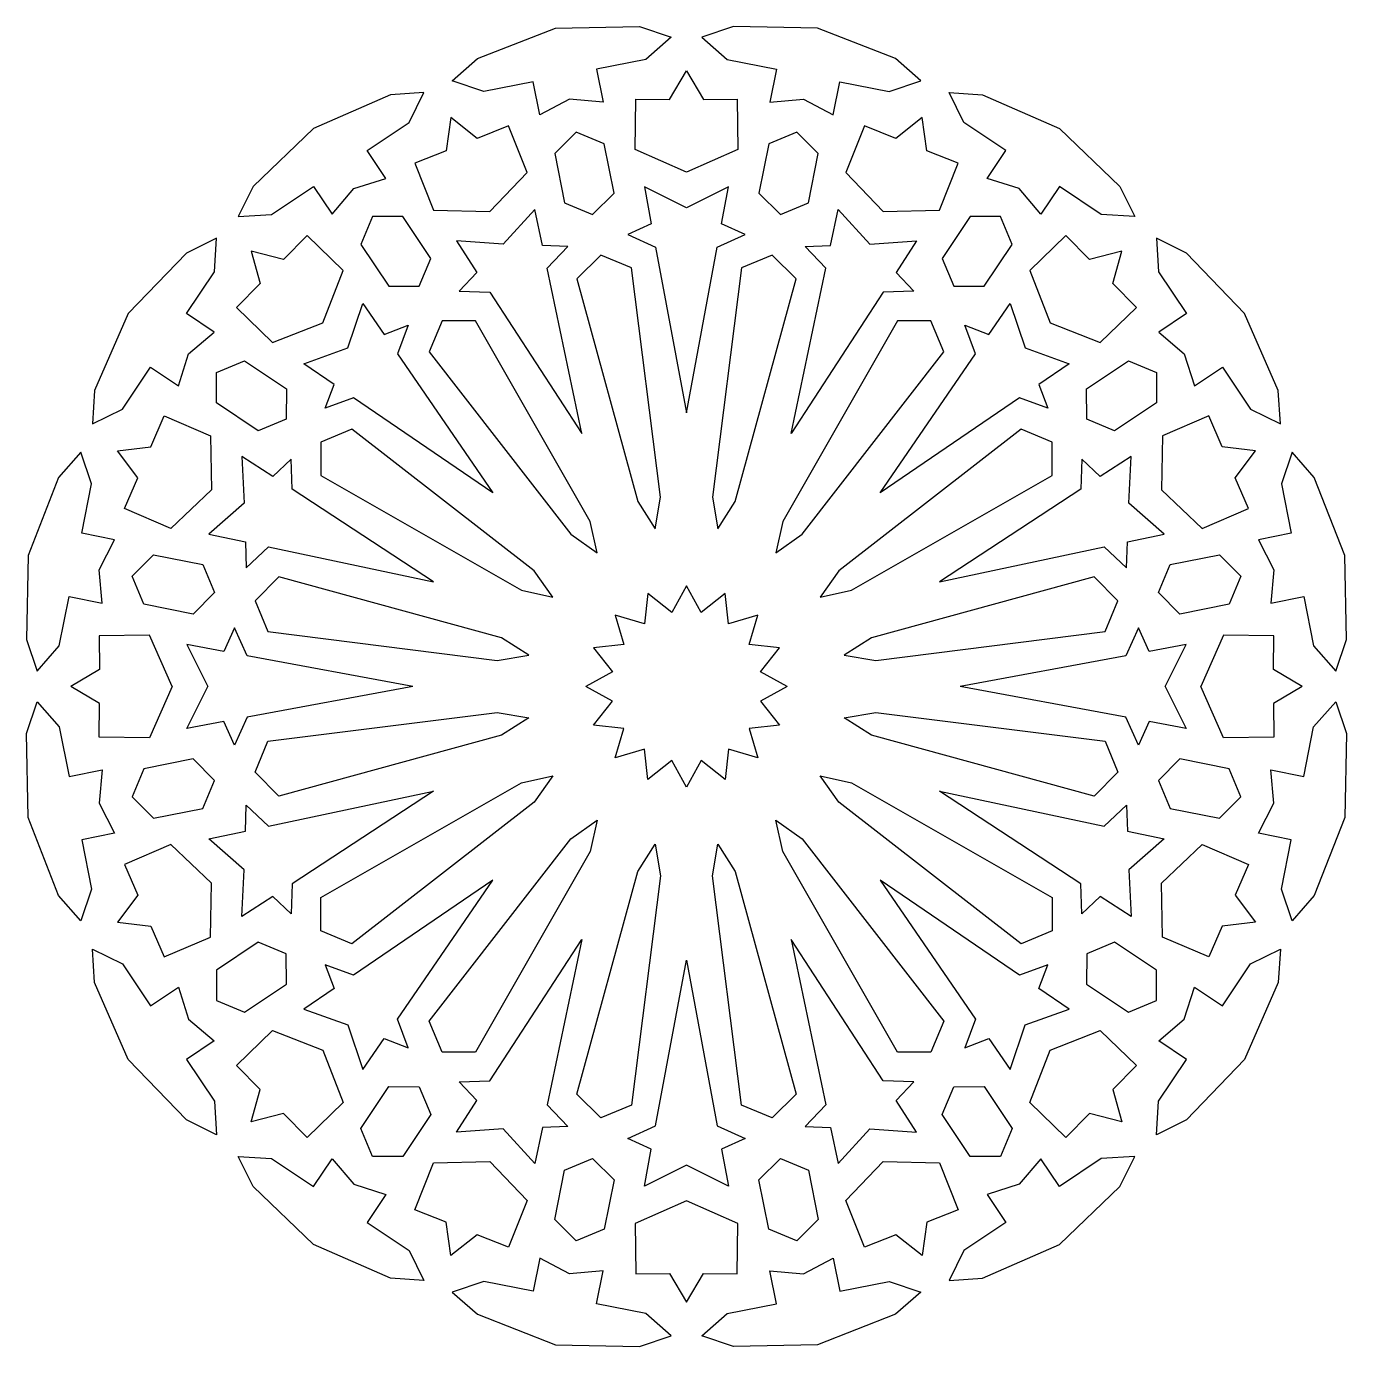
# Model space of a CAD drawing. Extents: x -1099 to -589, y 869 to 1379.
import ezdxf

# ---------------------------------------------------------------- set-up
doc = ezdxf.new("R2010")
doc.units = 0
doc.layers.add('LAYER_1', color=18, linetype='CONTINUOUS')

msp = doc.modelspace()

# ---------------------------------------------------------------- linework, layer by layer
at = {"layer": 'LAYER_1'}
for points in [[(-934.47, 1357.67), (-924.75, 1366.21), (-894.54, 1378), (-862.14, 1378.67), (-849.87, 1374.5), (-859.61, 1365.95), (-878.68, 1362.16), (-876.19, 1349.44), (-889.09, 1350.53), (-900.61, 1344.57), (-903.14, 1357.29), (-922.21, 1353.5)], [(-838.05, 1374.5), (-828.3, 1365.95), (-809.23, 1362.16), (-811.71, 1349.44), (-798.81, 1350.53), (-787.31, 1344.57), (-784.78, 1357.29), (-765.7, 1353.5), (-753.44, 1357.67), (-763.17, 1366.21), (-793.36, 1378), (-825.78, 1378.67)], [(-863.54, 1350.56), (-850.57, 1350.41), (-843.95, 1361.54), (-837.35, 1350.41), (-824.38, 1350.56), (-824.15, 1331.11), (-843.95, 1322.3), (-863.77, 1331.11)], [(-1017.13, 1305.21), (-1004.21, 1306.06), (-988.03, 1316.87), (-980.83, 1306.08), (-972.48, 1315.99), (-960.13, 1319.91), (-967.31, 1330.72), (-951.13, 1341.52), (-945.4, 1353.13), (-958.34, 1352.3), (-988.03, 1339.29), (-1011.41, 1316.83)], [(-742.5, 1353.13), (-729.58, 1352.3), (-699.88, 1339.29), (-676.49, 1316.83), (-670.77, 1305.21), (-683.71, 1306.06), (-699.87, 1316.87), (-707.07, 1306.08), (-715.44, 1315.99), (-727.78, 1319.91), (-720.61, 1330.72), (-736.78, 1341.52)], [(-948.87, 1325.78), (-941.65, 1307.73), (-919.97, 1307.17), (-905.53, 1322.19), (-912.76, 1340.26), (-924.79, 1335.43), (-934.98, 1343.42), (-936.83, 1330.61)], [(-775.14, 1340.26), (-782.39, 1322.19), (-767.94, 1307.17), (-746.27, 1307.73), (-739.04, 1325.78), (-751.08, 1330.61), (-752.92, 1343.42), (-763.12, 1335.43)], [(-894.81, 1329.54), (-891.04, 1310.49), (-880.23, 1306.06), (-871.95, 1314.28), (-875.74, 1333.33), (-886.55, 1337.82)], [(-812.16, 1333.33), (-815.96, 1314.28), (-807.68, 1306.06), (-796.88, 1310.49), (-793.09, 1329.54), (-801.35, 1337.82)], [(-860.2, 1316.71), (-857.54, 1302.44), (-866.63, 1298.33), (-855.87, 1293.44), (-843.95, 1229.42), (-832.05, 1293.44), (-821.29, 1298.33), (-830.38, 1302.44), (-827.71, 1316.71), (-843.95, 1308.62)], [(-932.85, 1295.8), (-924.92, 1283.64), (-931.74, 1276.35), (-919.93, 1275.96), (-884.42, 1221.37), (-897.77, 1285.23), (-889.85, 1293.7), (-899.61, 1294.02), (-902.53, 1307.98), (-914.74, 1294.54)], [(-798.07, 1293.7), (-788.29, 1294.02), (-785.39, 1307.98), (-773.18, 1294.54), (-755.07, 1295.8), (-762.98, 1283.64), (-756.18, 1276.35), (-767.98, 1275.96), (-803.48, 1221.37), (-790.13, 1285.23)], [(-965.27, 1305.21), (-969.74, 1294.4), (-958.95, 1278.26), (-947.28, 1278.29), (-942.77, 1289.06), (-953.56, 1305.21)], [(-745.15, 1289.06), (-740.64, 1278.29), (-728.97, 1278.26), (-718.18, 1294.4), (-722.65, 1305.21), (-734.34, 1305.21)], [(-1072.59, 1238.05), (-1073.43, 1225.13), (-1061.8, 1230.85), (-1050.99, 1247.01), (-1040.2, 1239.84), (-1036.28, 1252.19), (-1026.36, 1260.55), (-1037.15, 1267.75), (-1026.34, 1283.92), (-1025.5, 1296.85), (-1037.13, 1291.13), (-1059.58, 1267.74)], [(-1012.16, 1291.86), (-1008.67, 1279.4), (-1017.73, 1270.11), (-1003.82, 1256.52), (-984.41, 1264.12), (-976.63, 1284.36), (-990.54, 1297.95), (-999.6, 1288.67)], [(-711.29, 1284.36), (-703.51, 1264.12), (-684.1, 1256.52), (-670.17, 1270.11), (-679.25, 1279.4), (-675.76, 1291.86), (-688.31, 1288.67), (-697.38, 1297.95)], [(-662.42, 1296.85), (-661.57, 1283.92), (-650.76, 1267.75), (-661.54, 1260.55), (-651.64, 1252.19), (-647.71, 1239.84), (-636.91, 1247.01), (-626.1, 1230.85), (-614.49, 1225.13), (-615.33, 1238.05), (-628.34, 1267.74), (-650.79, 1291.13)], [(-886.26, 1281.18), (-862.72, 1195.1), (-856.08, 1184.6), (-853.96, 1196.85), (-865.14, 1285.38), (-877.11, 1290.34)], [(-822.77, 1285.38), (-833.95, 1196.85), (-831.84, 1184.6), (-825.2, 1195.1), (-801.64, 1281.18), (-810.8, 1290.34)], [(-991.82, 1248.32), (-974.73, 1254.44), (-968.98, 1271.66), (-960.76, 1259.69), (-951.43, 1263.2), (-955.58, 1252.14), (-918.72, 1198.45), (-972.63, 1235.21), (-983.48, 1231.14), (-980.04, 1240.28)], [(-769.18, 1198.45), (-732.33, 1252.14), (-736.49, 1263.2), (-727.14, 1259.69), (-718.94, 1271.66), (-713.18, 1254.44), (-696.1, 1248.32), (-707.86, 1240.28), (-704.42, 1231.14), (-715.29, 1235.21)], [(-943.32, 1253.01), (-888.62, 1182.48), (-878.47, 1175.33), (-881.21, 1187.44), (-925.42, 1264.97), (-938.37, 1264.97)], [(-806.71, 1187.44), (-809.45, 1175.33), (-799.28, 1182.48), (-744.59, 1253.01), (-749.55, 1264.97), (-762.5, 1264.97)], [(-1025.5, 1244.97), (-1014.69, 1249.44), (-998.54, 1238.65), (-998.58, 1226.98), (-1009.36, 1222.48), (-1025.5, 1233.28)], [(-689.37, 1238.65), (-673.22, 1249.44), (-662.42, 1244.97), (-662.42, 1233.28), (-678.56, 1222.48), (-689.34, 1226.98)], [(-1063.72, 1214.7), (-1050.86, 1216.25), (-1045.76, 1228.17), (-1027.88, 1220.51), (-1027.47, 1199.68), (-1043.19, 1184.75), (-1061.07, 1192.4), (-1055.96, 1204.32)], [(-660.45, 1199.68), (-644.73, 1184.75), (-626.85, 1192.4), (-631.95, 1204.32), (-624.2, 1214.7), (-637.04, 1216.25), (-642.16, 1228.17), (-660.04, 1220.51)], [(-985.25, 1218.08), (-985.25, 1205.13), (-907.73, 1160.92), (-895.61, 1158.18), (-902.77, 1168.34), (-973.28, 1223.04)], [(-792.3, 1158.18), (-780.18, 1160.92), (-702.66, 1205.13), (-702.66, 1218.08), (-714.62, 1223.04), (-785.14, 1168.34)], [(-1098.3, 1174.26), (-1098.95, 1141.84), (-1094.78, 1129.58), (-1086.24, 1139.32), (-1082.44, 1158.39), (-1069.73, 1155.86), (-1070.83, 1168.78), (-1064.88, 1180.29), (-1077.58, 1182.85), (-1073.78, 1201.93), (-1077.95, 1214.2), (-1086.5, 1204.46)], [(-609.95, 1214.2), (-614.13, 1201.93), (-610.33, 1182.85), (-623.04, 1180.29), (-617.09, 1168.78), (-618.19, 1155.86), (-605.46, 1158.39), (-601.68, 1139.32), (-593.12, 1129.58), (-588.95, 1141.84), (-589.62, 1174.26), (-601.42, 1204.46)], [(-1028.53, 1182.54), (-1014.32, 1179.53), (-1014, 1169.56), (-1005.37, 1177.63), (-941.66, 1164.14), (-996.25, 1199.86), (-996.65, 1211.44), (-1003.77, 1204.78), (-1015.7, 1212.57), (-1014.82, 1194.44)], [(-746.26, 1164.14), (-682.55, 1177.63), (-673.92, 1169.56), (-673.59, 1179.53), (-659.38, 1182.54), (-673.08, 1194.44), (-672.21, 1212.57), (-684.13, 1204.78), (-691.27, 1211.44), (-691.65, 1199.86)], [(-1058.1, 1166.27), (-1049.84, 1174.53), (-1030.79, 1170.75), (-1026.34, 1159.94), (-1034.57, 1151.66), (-1053.63, 1155.47)], [(-657.14, 1170.75), (-638.08, 1174.53), (-629.8, 1166.27), (-634.29, 1155.47), (-653.34, 1151.66), (-661.57, 1159.94)], [(-1010.63, 1156.82), (-1005.67, 1144.86), (-917.12, 1133.67), (-904.89, 1135.79), (-915.39, 1142.42), (-1001.47, 1165.98)], [(-783.03, 1135.79), (-770.78, 1133.67), (-682.24, 1144.86), (-677.28, 1156.82), (-686.44, 1165.98), (-772.53, 1142.42)], [(-1098.3, 1073.08), (-1098.95, 1105.5), (-1094.78, 1117.77), (-1086.24, 1108.03), (-1082.44, 1088.96), (-1069.73, 1091.48), (-1070.83, 1078.56), (-1064.88, 1067.06), (-1077.58, 1064.5), (-1073.78, 1045.41), (-1077.95, 1033.15), (-1086.5, 1042.89)], [(-609.95, 1033.15), (-614.13, 1045.41), (-610.33, 1064.5), (-623.04, 1067.06), (-617.09, 1078.56), (-618.19, 1091.48), (-605.46, 1088.96), (-601.68, 1108.03), (-593.12, 1117.77), (-588.95, 1105.5), (-589.62, 1073.08), (-601.42, 1042.89)], [(-1010.63, 1090.52), (-1005.67, 1102.49), (-917.12, 1113.67), (-904.89, 1111.56), (-915.39, 1104.92), (-1001.47, 1081.36)], [(-783.03, 1111.56), (-770.78, 1113.67), (-682.24, 1102.49), (-677.28, 1090.52), (-686.44, 1081.36), (-772.53, 1104.92)], [(-1058.1, 1081.07), (-1049.84, 1072.81), (-1030.79, 1076.6), (-1026.34, 1087.4), (-1034.57, 1095.68), (-1053.63, 1091.88)], [(-657.14, 1076.6), (-638.08, 1072.81), (-629.8, 1081.07), (-634.29, 1091.88), (-653.34, 1095.68), (-661.57, 1087.4)], [(-985.25, 1029.27), (-985.25, 1042.22), (-907.73, 1086.43), (-895.61, 1089.17), (-902.77, 1079), (-973.28, 1024.31)], [(-792.3, 1089.17), (-780.18, 1086.43), (-702.66, 1042.22), (-702.66, 1029.27), (-714.62, 1024.31), (-785.14, 1079)], [(-1028.53, 1064.8), (-1014.32, 1067.82), (-1014, 1077.79), (-1005.37, 1069.72), (-941.66, 1083.2), (-996.25, 1047.49), (-996.65, 1035.9), (-1003.77, 1042.57), (-1015.7, 1034.78), (-1014.82, 1052.9)], [(-746.26, 1083.2), (-682.55, 1069.72), (-673.92, 1077.79), (-673.59, 1067.82), (-659.38, 1064.8), (-673.08, 1052.9), (-672.21, 1034.78), (-684.13, 1042.57), (-691.27, 1035.9), (-691.65, 1047.49)], [(-943.32, 994.34), (-888.62, 1064.86), (-878.47, 1072.02), (-881.21, 1059.9), (-925.42, 982.38), (-938.37, 982.38)], [(-806.71, 1059.9), (-809.45, 1072.02), (-799.28, 1064.86), (-744.59, 994.34), (-749.55, 982.38), (-762.5, 982.38)], [(-1063.72, 1032.64), (-1050.86, 1031.09), (-1045.76, 1019.18), (-1027.88, 1026.83), (-1027.47, 1047.67), (-1043.19, 1062.6), (-1061.07, 1054.94), (-1055.96, 1043.02)], [(-886.26, 966.17), (-862.72, 1052.25), (-856.08, 1062.75), (-853.96, 1050.5), (-865.14, 961.97), (-877.11, 957)], [(-822.77, 961.97), (-833.95, 1050.5), (-831.84, 1062.75), (-825.2, 1052.25), (-801.64, 966.17), (-810.8, 957)], [(-660.45, 1047.67), (-644.73, 1062.6), (-626.85, 1054.94), (-631.95, 1043.02), (-624.2, 1032.64), (-637.04, 1031.09), (-642.16, 1019.18), (-660.04, 1026.83)], [(-991.82, 999.03), (-974.73, 992.91), (-968.98, 975.68), (-960.76, 987.66), (-951.43, 984.14), (-955.58, 995.21), (-918.72, 1048.9), (-972.63, 1012.13), (-983.48, 1016.21), (-980.04, 1007.06)], [(-769.18, 1048.9), (-732.33, 995.21), (-736.49, 984.14), (-727.14, 987.66), (-718.94, 975.68), (-713.18, 992.91), (-696.1, 999.03), (-707.86, 1007.06), (-704.42, 1016.21), (-715.29, 1012.13)], [(-932.85, 951.54), (-924.92, 963.7), (-931.74, 970.99), (-919.93, 971.39), (-884.42, 1025.98), (-897.77, 962.12), (-889.85, 953.64), (-899.61, 953.32), (-902.53, 939.37), (-914.74, 952.8)], [(-798.07, 953.64), (-788.29, 953.32), (-785.39, 939.37), (-773.18, 952.8), (-755.07, 951.54), (-762.98, 963.7), (-756.18, 970.99), (-767.98, 971.39), (-803.48, 1025.98), (-790.13, 962.12)], [(-1072.59, 1009.3), (-1073.43, 1022.22), (-1061.8, 1016.5), (-1050.99, 1000.33), (-1040.2, 1007.5), (-1036.28, 995.16), (-1026.36, 986.8), (-1037.15, 979.59), (-1026.34, 963.43), (-1025.5, 950.49), (-1037.13, 956.22), (-1059.58, 979.61)], [(-1025.5, 1002.37), (-1014.69, 997.9), (-998.54, 1008.69), (-998.58, 1020.36), (-1009.36, 1024.87), (-1025.5, 1014.06)], [(-689.37, 1008.69), (-673.22, 997.9), (-662.42, 1002.37), (-662.42, 1014.06), (-678.56, 1024.87), (-689.34, 1020.36)], [(-662.42, 950.49), (-661.57, 963.43), (-650.76, 979.59), (-661.54, 986.8), (-651.64, 995.16), (-647.71, 1007.5), (-636.91, 1000.33), (-626.1, 1016.5), (-614.49, 1022.22), (-615.33, 1009.3), (-628.34, 979.61), (-650.79, 956.22)], [(-860.2, 930.63), (-857.54, 944.91), (-866.63, 949.02), (-855.87, 953.9), (-843.95, 1017.93), (-832.05, 953.9), (-821.29, 949.02), (-830.38, 944.91), (-827.71, 930.63), (-843.95, 938.73)], [(-1012.16, 955.48), (-1008.67, 967.95), (-1017.73, 977.23), (-1003.82, 990.82), (-984.41, 983.23), (-976.63, 962.99), (-990.54, 949.4), (-999.6, 958.68)], [(-711.29, 962.99), (-703.51, 983.23), (-684.1, 990.82), (-670.17, 977.23), (-679.25, 967.95), (-675.76, 955.48), (-688.31, 958.68), (-697.38, 949.4)], [(-965.27, 942.13), (-969.74, 952.94), (-958.95, 969.09), (-947.28, 969.06), (-942.77, 958.28), (-953.56, 942.13)], [(-745.15, 958.28), (-740.64, 969.06), (-728.97, 969.09), (-718.18, 952.94), (-722.65, 942.13), (-734.34, 942.13)], [(-1017.13, 942.13), (-1004.21, 941.29), (-988.03, 930.48), (-980.83, 941.26), (-972.48, 931.36), (-960.13, 927.44), (-967.31, 916.63), (-951.13, 905.82), (-945.4, 894.21), (-958.34, 895.05), (-988.03, 908.06), (-1011.41, 930.51)], [(-948.87, 921.56), (-941.65, 939.61), (-919.97, 940.17), (-905.53, 925.15), (-912.76, 907.09), (-924.79, 911.91), (-934.98, 903.92), (-936.83, 916.74)], [(-894.81, 917.8), (-891.04, 936.85), (-880.23, 941.29), (-871.95, 933.07), (-875.74, 914.01), (-886.55, 909.52)], [(-812.16, 914.01), (-815.96, 933.07), (-807.68, 941.29), (-796.88, 936.85), (-793.09, 917.8), (-801.35, 909.52)], [(-775.14, 907.09), (-782.39, 925.15), (-767.94, 940.17), (-746.27, 939.61), (-739.04, 921.56), (-751.08, 916.74), (-752.92, 903.92), (-763.12, 911.91)], [(-742.5, 894.21), (-729.58, 895.05), (-699.88, 908.06), (-676.49, 930.51), (-670.77, 942.13), (-683.71, 941.29), (-699.87, 930.48), (-707.07, 941.26), (-715.44, 931.36), (-727.78, 927.44), (-720.61, 916.63), (-736.78, 905.82)], [(-863.54, 896.78), (-850.57, 896.94), (-843.95, 885.81), (-837.35, 896.94), (-824.38, 896.78), (-824.15, 916.23), (-843.95, 925.04), (-863.77, 916.23)], [(-934.47, 889.68), (-924.75, 881.14), (-894.54, 869.34), (-862.14, 868.67), (-849.87, 872.84), (-859.61, 881.4), (-878.68, 885.19), (-876.19, 897.91), (-889.09, 896.81), (-900.61, 902.77), (-903.14, 890.06), (-922.21, 893.84)], [(-838.05, 872.84), (-828.3, 881.4), (-809.23, 885.19), (-811.71, 897.91), (-798.81, 896.81), (-787.31, 902.77), (-784.78, 890.06), (-765.7, 893.84), (-753.44, 889.68), (-763.17, 881.14), (-793.36, 869.34), (-825.78, 868.67)]]:
    msp.add_lwpolyline(points, close=True, dxfattribs=at)
for points in [[(-805.05, 1123.67), (-815.34, 1129.36), (-808.02, 1138.56), (-819.69, 1139.88), (-816.45, 1151.17), (-827.74, 1147.93), (-829.06, 1159.61), (-838.26, 1152.29), (-843.95, 1162.58), (-849.64, 1152.29), (-858.84, 1159.61), (-860.16, 1147.93), (-871.47, 1151.17), (-868.21, 1139.88), (-879.9, 1138.56), (-872.56, 1129.36), (-882.85, 1123.67)], [(-1042.58, 1123.67), (-1051.39, 1143.47), (-1070.84, 1143.24), (-1070.69, 1130.28), (-1081.81, 1123.67)], [(-949.71, 1123.67), (-1013.72, 1135.58), (-1018.61, 1146.33), (-1022.73, 1137.25), (-1037.01, 1139.91), (-1028.9, 1123.67)], [(-659.01, 1123.67), (-650.91, 1139.91), (-665.18, 1137.25), (-669.29, 1146.33), (-674.18, 1135.58), (-738.21, 1123.67)], [(-606.09, 1123.67), (-617.21, 1130.28), (-617.06, 1143.24), (-636.51, 1143.47), (-645.32, 1123.67)], [(-1042.58, 1123.67), (-1051.39, 1103.87), (-1070.84, 1104.1), (-1070.69, 1117.07), (-1081.81, 1123.67)], [(-949.71, 1123.67), (-1013.72, 1111.77), (-1018.61, 1101.01), (-1022.73, 1110.1), (-1037.01, 1107.43), (-1028.9, 1123.67)], [(-805.05, 1123.67), (-815.34, 1117.98), (-808.02, 1108.79), (-819.69, 1107.46), (-816.45, 1096.17), (-827.74, 1099.41), (-829.06, 1087.74), (-838.26, 1095.06), (-843.95, 1084.77), (-849.64, 1095.06), (-858.84, 1087.74), (-860.16, 1099.41), (-871.47, 1096.17), (-868.21, 1107.46), (-879.9, 1108.79), (-872.56, 1117.98), (-882.85, 1123.67)], [(-659.01, 1123.67), (-650.91, 1107.43), (-665.18, 1110.1), (-669.29, 1101.01), (-674.18, 1111.77), (-738.21, 1123.67)], [(-606.09, 1123.67), (-617.21, 1117.07), (-617.06, 1104.1), (-636.51, 1103.87), (-645.32, 1123.67)]]:
    msp.add_lwpolyline(points, dxfattribs=at)

doc.saveas('drawing.dxf')
